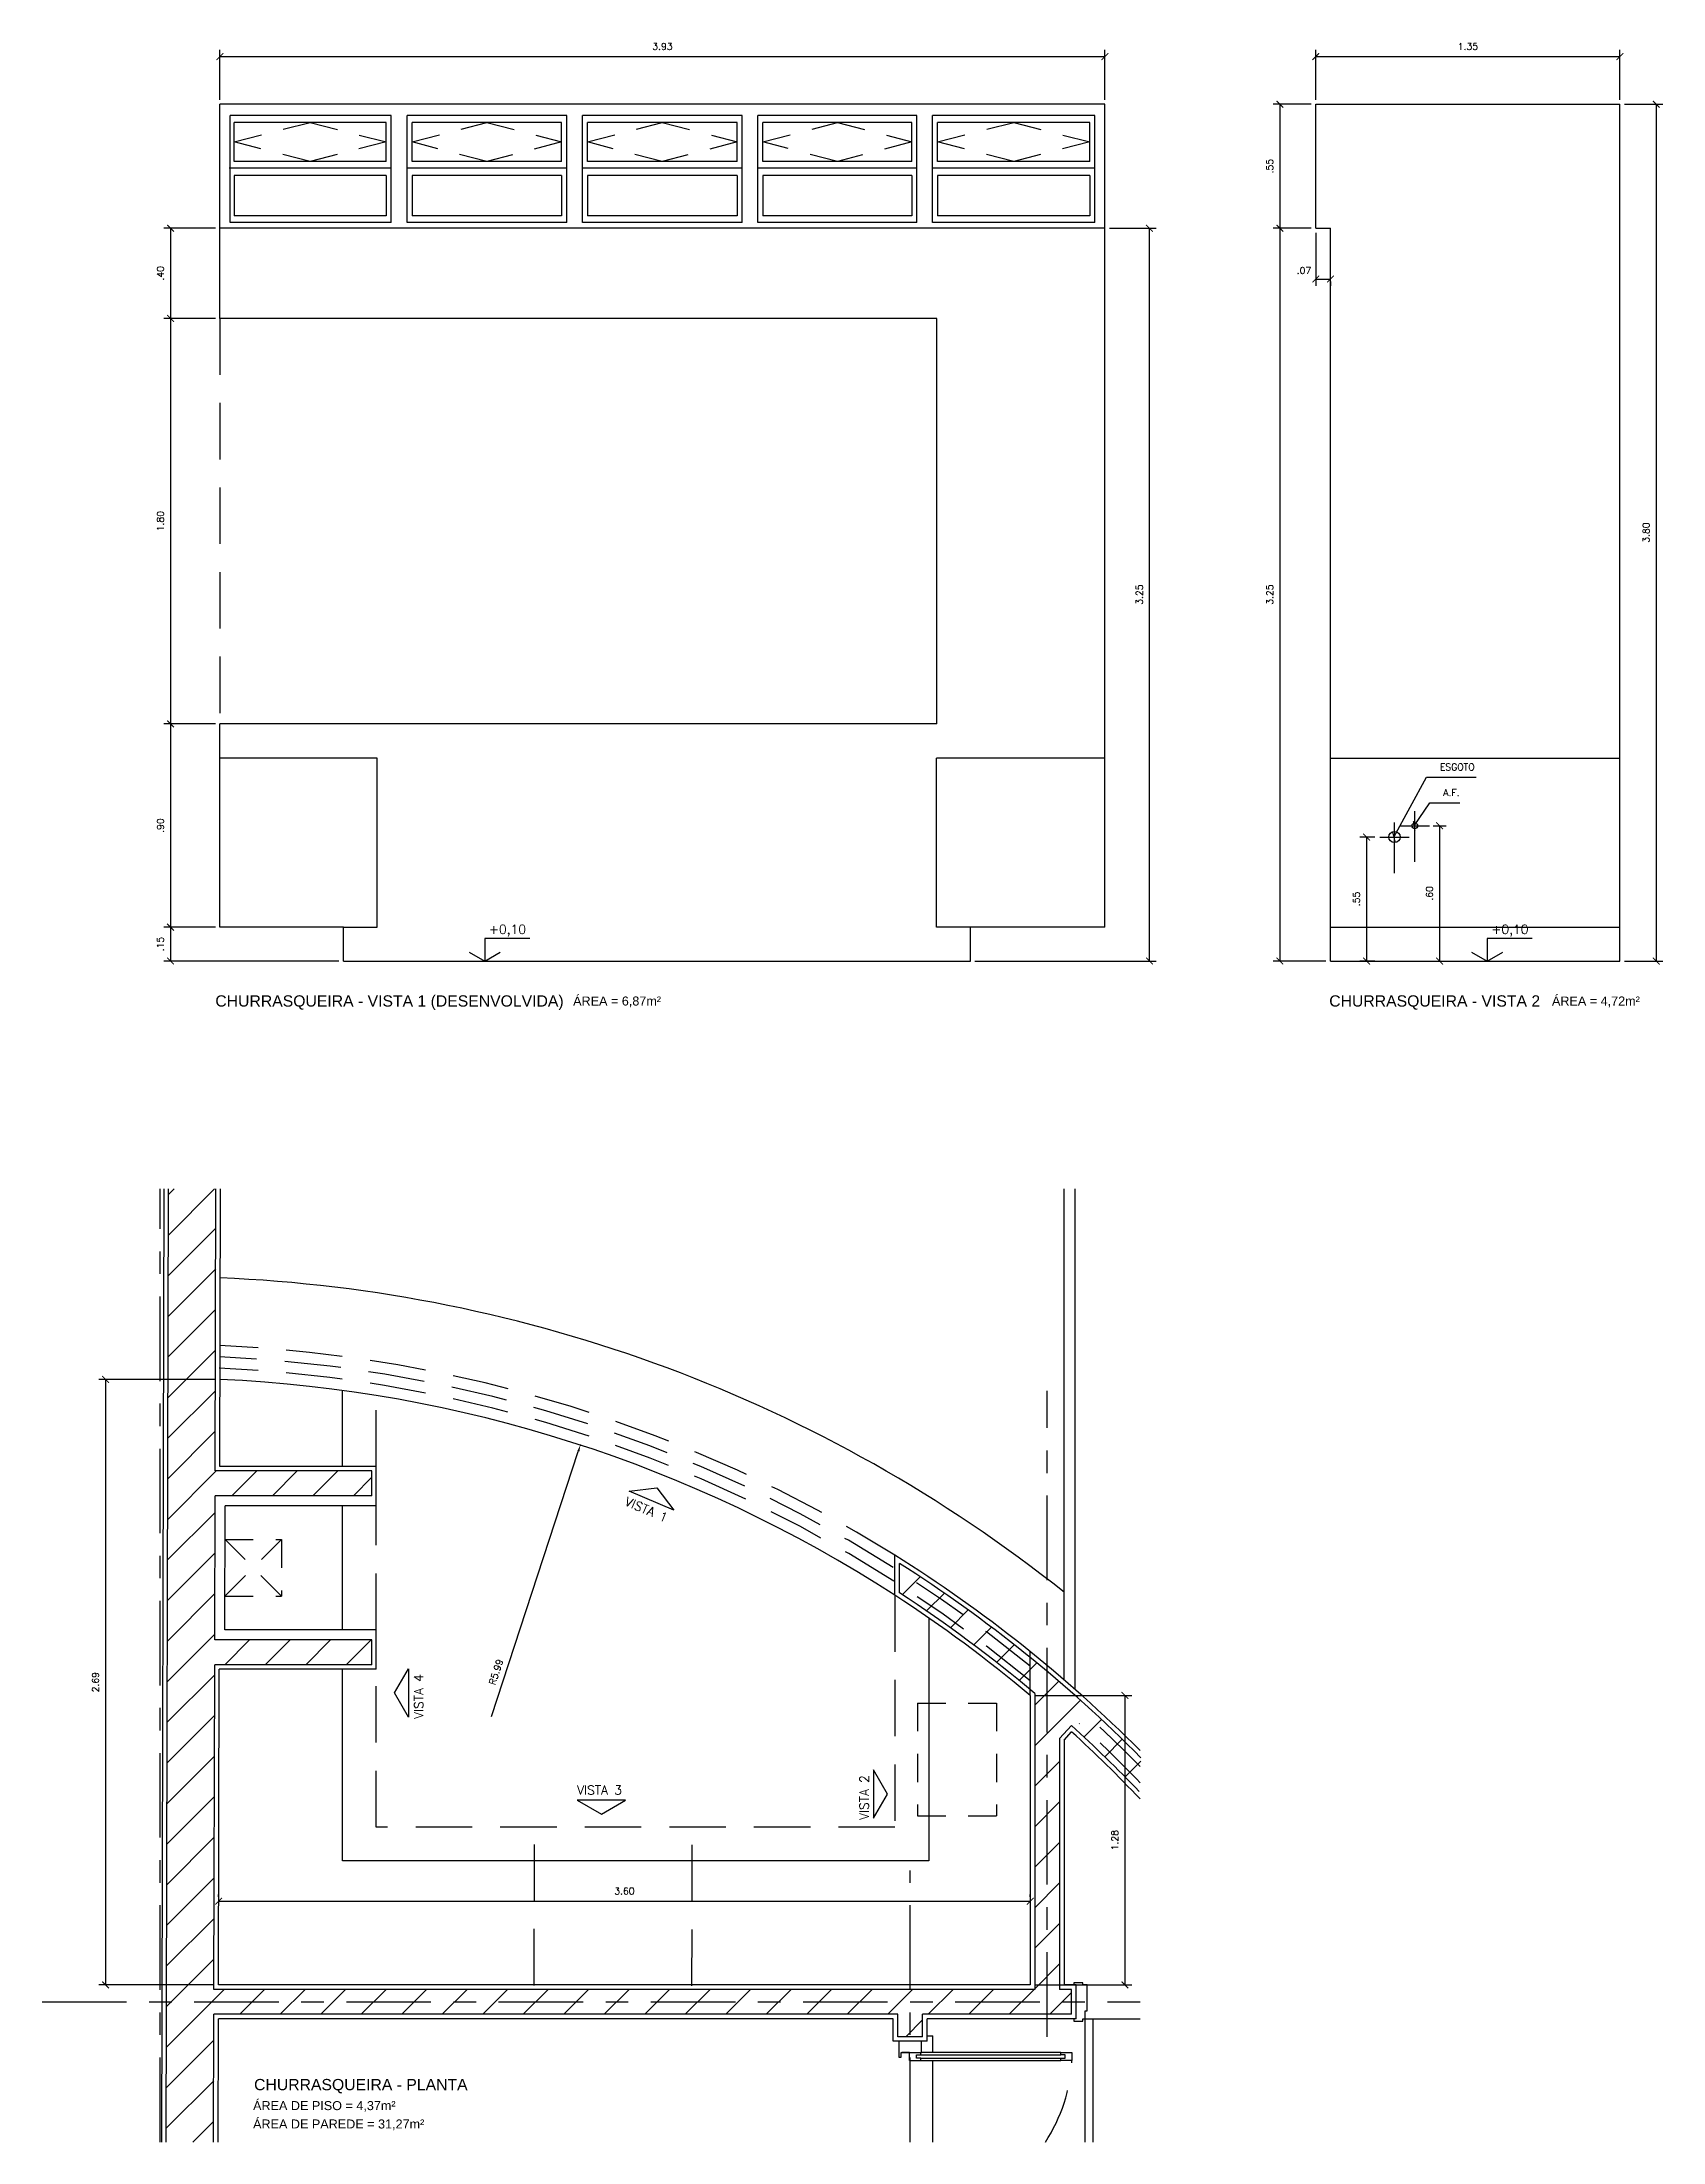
# Model space of a CAD drawing. Header units: millimetres. Extents: x 1 to 250, y 10 to 22.
# Drawn here: x 128.77 to 135.96, y 13.05 to 22.37 of the extents above; entities that cross this region are included whole.
import ezdxf

# ---------------------------------------------------------------- set-up
doc = ezdxf.new("R2010")
doc.units = ezdxf.units.MM
doc.linetypes.add('CENTER', pattern=[0.6, 0.375, -0.075, 0.075, -0.075])
doc.linetypes.add('HIDDEN', pattern=[0.375, 0.25, -0.125])
for name, color, linetype in [('ALV', 5, 'Continuous'), ('CAIX', 2, 'Continuous'), ('COTAS', 1, 'Continuous'), ('EIXOS', 141, 'CENTER'), ('HATCH', 8, 'Continuous'), ('LPROJ', 7, 'HIDDEN'), ('LVISTA01', 8, 'Continuous'), ('LVISTA02', 1, 'Continuous'), ('NOTAS', 2, 'Continuous'), ('PEÇAS', 7, 'Continuous'), ('REVEST', 2, 'Continuous')]:
    doc.layers.add(name, color=color, linetype=linetype)
doc.styles.add('60-20', font='romans.shx', dxfattribs={"height": 0.03})
doc.styles.add('60-50', font='romans.shx', dxfattribs={"height": 0.075})
doc.styles.add('80-20', font='romans.shx', dxfattribs={"height": 0.04})
doc.styles.add('ARIAL', font='arial.ttf', dxfattribs={"height": 0.05})
doc.dimstyles.new('20', dxfattribs={"dimtxt": 0.1, "dimasz": 0.075, "dimexe": 0.075, "dimexo": 0.05, "dimgap": 0.075, "dimtad": 1, "dimzin": 4, "dimdsep": 46, "dimtxsty": '60-50', "dimblk1": 'ARCHTICK', "dimblk2": 'ARCHTICK', "dimsah": 1, "dimcen": 2.5, "dimclrt": 3, "dimadec": 0, "dimazin": 0, "dimtfac": 1, "dimtmove": 2, "dimatfit": 3, "dimldrblk": 'ARCHTICK', "dimfxl": 1, "dimarcsym": 0})

# ---------------------------------------------------------------- blocks, each defined once
blk = doc.blocks.new('_ARCHTICK')
at = {"color": 0, "linetype": 'ByBlock', "const_width": 0.15}
blk.add_lwpolyline([(-0.5, -0.5), (0.5, 0.5)], dxfattribs=at)
blk = doc.blocks.new('*D74')
at = {"color": 0, "linetype": 'ByBlock'}
for p, q in [((129.5566, 22.1109), (129.5566, 22.3322)), ((129.5566, 22.3022), (133.4816, 22.3022)), ((133.4816, 22.1109), (133.4816, 22.3322))]:
    blk.add_line(p, q, dxfattribs=at)
at = {"layer": 'DEFPOINTS', "color": 0, "linetype": 'ByBlock'}
for p in [(133.4816, 22.3022), (129.5566, 22.0909), (133.4816, 22.0909)]:
    blk.add_point(p, dxfattribs=at)
at = {"color": 0, "linetype": 'ByBlock', "xscale": 0.03, "yscale": 0.03, "zscale": 0.03, "rotation": 180}
blk.add_blockref('_ARCHTICK', (129.5566, 22.3022), dxfattribs=at)
at = {"color": 0, "linetype": 'ByBlock', "xscale": 0.03, "yscale": 0.03, "zscale": 0.03}
blk.add_blockref('_ARCHTICK', (133.4816, 22.3022), dxfattribs=at)
at = {"color": 3, "linetype": 'ByBlock', "insert": (131.5191, 22.3472), "char_height": 0.03, "attachment_point": 5, "style": '60-20'}
blk.add_mtext('3.93', dxfattribs=at)
blk = doc.blocks.new('*D75')
at = {"color": 0, "linetype": 'ByBlock'}
for p, q in [((134.4165, 22.1109), (134.4165, 22.3322)), ((134.4165, 22.3022), (135.7655, 22.3022)), ((135.7655, 22.1109), (135.7655, 22.3322))]:
    blk.add_line(p, q, dxfattribs=at)
at = {"layer": 'DEFPOINTS', "color": 0, "linetype": 'ByBlock'}
for p in [(135.7655, 22.3022), (134.4165, 22.0909), (135.7655, 22.0909)]:
    blk.add_point(p, dxfattribs=at)
at = {"color": 0, "linetype": 'ByBlock', "xscale": 0.03, "yscale": 0.03, "zscale": 0.03, "rotation": 180}
blk.add_blockref('_ARCHTICK', (134.4165, 22.3022), dxfattribs=at)
at = {"color": 0, "linetype": 'ByBlock', "xscale": 0.03, "yscale": 0.03, "zscale": 0.03}
blk.add_blockref('_ARCHTICK', (135.7655, 22.3022), dxfattribs=at)
at = {"color": 3, "linetype": 'ByBlock', "insert": (135.091, 22.3472), "char_height": 0.03, "attachment_point": 5, "style": '60-20'}
blk.add_mtext('1.35', dxfattribs=at)
blk = doc.blocks.new('*D113')
at = {"color": 0, "linetype": 'ByBlock'}
for p, q in [((134.4165, 21.5209), (134.4165, 21.2857)), ((134.4165, 21.3157), (134.4816, 21.3157)), ((134.4816, 21.3044), (134.4816, 21.2857))]:
    blk.add_line(p, q, dxfattribs=at)
at = {"layer": 'DEFPOINTS', "color": 0, "linetype": 'ByBlock'}
for p in [(134.4165, 21.5409), (134.4816, 21.3244), (134.4816, 21.3157)]:
    blk.add_point(p, dxfattribs=at)
at = {"color": 0, "linetype": 'ByBlock', "xscale": 0.03, "yscale": 0.03, "zscale": 0.03, "rotation": 180}
blk.add_blockref('_ARCHTICK', (134.4165, 21.3157), dxfattribs=at)
at = {"color": 0, "linetype": 'ByBlock', "xscale": 0.03, "yscale": 0.03, "zscale": 0.03}
blk.add_blockref('_ARCHTICK', (134.4816, 21.3157), dxfattribs=at)
at = {"color": 3, "linetype": 'ByBlock', "insert": (134.3641, 21.3535), "char_height": 0.03, "attachment_point": 5, "style": '60-20'}
blk.add_mtext('.07', dxfattribs=at)
blk = doc.blocks.new('*D137')
at = {"color": 0, "linetype": 'ByBlock'}
for p, q in [((129.551, 14.1411), (129.551, 14.1511)), ((129.551, 14.1211), (133.1501, 14.1211)), ((133.1501, 14.1411), (133.1501, 14.1511))]:
    blk.add_line(p, q, dxfattribs=at)
at = {"layer": 'DEFPOINTS', "color": 0, "linetype": 'ByBlock'}
for p in [(129.551, 14.1211), (133.1501, 14.1211), (133.1501, 14.1211)]:
    blk.add_point(p, dxfattribs=at)
at = {"color": 0, "linetype": 'ByBlock', "xscale": 0.03, "yscale": 0.03, "zscale": 0.03, "rotation": 180}
blk.add_blockref('_ARCHTICK', (129.551, 14.1211), dxfattribs=at)
at = {"color": 0, "linetype": 'ByBlock', "xscale": 0.03, "yscale": 0.03, "zscale": 0.03}
blk.add_blockref('_ARCHTICK', (133.1501, 14.1211), dxfattribs=at)
at = {"color": 3, "linetype": 'ByBlock', "insert": (131.3505, 14.1661), "char_height": 0.03, "attachment_point": 5, "style": '60-20'}
blk.add_mtext('3.60', dxfattribs=at)
blk = doc.blocks.new('*D138')
at = {"color": 0, "linetype": 'ByBlock'}
for p, q in [((129.5366, 16.4351), (129.0197, 16.4351)), ((129.0497, 16.4351), (129.0497, 13.7496)), ((129.5301, 13.7496), (129.0197, 13.7496))]:
    blk.add_line(p, q, dxfattribs=at)
at = {"layer": 'DEFPOINTS', "color": 0, "linetype": 'ByBlock'}
for p in [(129.5566, 16.4351), (129.0497, 13.7496), (129.5501, 13.7496)]:
    blk.add_point(p, dxfattribs=at)
at = {"color": 0, "linetype": 'ByBlock', "xscale": 0.03, "yscale": 0.03, "zscale": 0.03}
for p, rotation in [((129.0497, 16.4351), 90), ((129.0497, 13.7496), 270)]:
    blk.add_blockref('_ARCHTICK', p, dxfattribs=dict(at, rotation=rotation))
at = {"color": 3, "linetype": 'ByBlock', "insert": (129.0047, 15.0924), "char_height": 0.03, "attachment_point": 5, "rotation": 90, "style": '60-20'}
blk.add_mtext('2.69', dxfattribs=at)
blk = doc.blocks.new('*D139')
at = {"color": 0, "linetype": 'ByBlock'}
for p, q in [((133.1701, 15.0335), (133.6001, 15.0335)), ((133.5701, 15.0335), (133.5701, 13.7496)), ((133.1701, 13.7496), (133.6001, 13.7496))]:
    blk.add_line(p, q, dxfattribs=at)
at = {"layer": 'DEFPOINTS', "color": 0, "linetype": 'ByBlock'}
for p in [(133.1501, 15.0335), (133.1501, 13.7496), (133.5701, 13.7496)]:
    blk.add_point(p, dxfattribs=at)
at = {"color": 0, "linetype": 'ByBlock', "xscale": 0.03, "yscale": 0.03, "zscale": 0.03}
for p, rotation in [((133.5701, 15.0335), 90), ((133.5701, 13.7496), 270)]:
    blk.add_blockref('_ARCHTICK', p, dxfattribs=dict(at, rotation=rotation))
at = {"color": 3, "linetype": 'ByBlock', "insert": (133.5251, 14.3916), "char_height": 0.03, "attachment_point": 5, "rotation": 90, "style": '60-20'}
blk.add_mtext('1.28', dxfattribs=at)
blk = doc.blocks.new('*D205')
at = {"color": 0, "linetype": 'ByBlock'}
for p, q in [((129.5366, 21.5409), (129.3077, 21.5409)), ((129.3377, 21.5409), (129.3377, 21.1409)), ((129.5366, 21.1409), (129.3077, 21.1409))]:
    blk.add_line(p, q, dxfattribs=at)
at = {"layer": 'DEFPOINTS', "color": 0, "linetype": 'ByBlock'}
for p in [(129.5566, 21.5409), (129.3377, 21.1409), (129.5566, 21.1409)]:
    blk.add_point(p, dxfattribs=at)
at = {"color": 0, "linetype": 'ByBlock', "xscale": 0.03, "yscale": 0.03, "zscale": 0.03}
for p, rotation in [((129.3377, 21.5409), 90), ((129.3377, 21.1409), 270)]:
    blk.add_blockref('_ARCHTICK', p, dxfattribs=dict(at, rotation=rotation))
at = {"color": 3, "linetype": 'ByBlock', "insert": (129.2927, 21.3409), "char_height": 0.03, "attachment_point": 5, "rotation": 90, "style": '60-20'}
blk.add_mtext('.40', dxfattribs=at)
blk = doc.blocks.new('*D206')
at = {"color": 0, "linetype": 'ByBlock'}
for p, q in [((129.3377, 21.1409), (129.3377, 19.3425)), ((129.5366, 19.3425), (129.3077, 19.3425))]:
    blk.add_line(p, q, dxfattribs=at)
at = {"layer": 'DEFPOINTS', "color": 0, "linetype": 'ByBlock'}
for p in [(129.5566, 21.1409), (129.3377, 19.3425), (129.5566, 19.3425)]:
    blk.add_point(p, dxfattribs=at)
at = {"color": 0, "linetype": 'ByBlock', "xscale": 0.03, "yscale": 0.03, "zscale": 0.03}
for p, rotation in [((129.3377, 21.1409), 90), ((129.3377, 19.3425), 270)]:
    blk.add_blockref('_ARCHTICK', p, dxfattribs=dict(at, rotation=rotation))
at = {"color": 3, "linetype": 'ByBlock', "insert": (129.2927, 20.2417), "char_height": 0.03, "attachment_point": 5, "rotation": 90, "style": '60-20'}
blk.add_mtext('1.80', dxfattribs=at)
blk = doc.blocks.new('*D207')
at = {"color": 0, "linetype": 'ByBlock'}
for p, q in [((129.3377, 19.3425), (129.3377, 18.4409)), ((129.5366, 18.4409), (129.3077, 18.4409))]:
    blk.add_line(p, q, dxfattribs=at)
at = {"layer": 'DEFPOINTS', "color": 0, "linetype": 'ByBlock'}
for p in [(129.5566, 19.3425), (129.3377, 18.4409), (129.5566, 18.4409)]:
    blk.add_point(p, dxfattribs=at)
at = {"color": 0, "linetype": 'ByBlock', "xscale": 0.03, "yscale": 0.03, "zscale": 0.03}
for p, rotation in [((129.3377, 19.3425), 90), ((129.3377, 18.4409), 270)]:
    blk.add_blockref('_ARCHTICK', p, dxfattribs=dict(at, rotation=rotation))
at = {"color": 3, "linetype": 'ByBlock', "insert": (129.2927, 18.8917), "char_height": 0.03, "attachment_point": 5, "rotation": 90, "style": '60-20'}
blk.add_mtext('.90', dxfattribs=at)
blk = doc.blocks.new('*D208')
at = {"color": 0, "linetype": 'ByBlock'}
for p, q in [((129.3377, 18.4409), (129.3377, 18.2909)), ((130.0846, 18.2909), (129.3077, 18.2909))]:
    blk.add_line(p, q, dxfattribs=at)
at = {"layer": 'DEFPOINTS', "color": 0, "linetype": 'ByBlock'}
for p in [(129.5566, 18.4409), (129.3377, 18.2909), (130.1046, 18.2909)]:
    blk.add_point(p, dxfattribs=at)
at = {"color": 0, "linetype": 'ByBlock', "xscale": 0.03, "yscale": 0.03, "zscale": 0.03}
for p, rotation in [((129.3377, 18.4409), 90), ((129.3377, 18.2909), 270)]:
    blk.add_blockref('_ARCHTICK', p, dxfattribs=dict(at, rotation=rotation))
at = {"color": 3, "linetype": 'ByBlock', "insert": (129.2927, 18.3659), "char_height": 0.03, "attachment_point": 5, "rotation": 90, "style": '60-20'}
blk.add_mtext('.15', dxfattribs=at)
blk = doc.blocks.new('*D209')
at = {"color": 0, "linetype": 'ByBlock'}
for p, q in [((133.5016, 21.5409), (133.7088, 21.5409)), ((133.6788, 18.2909), (133.6788, 21.5409)), ((132.9046, 18.2909), (133.7088, 18.2909))]:
    blk.add_line(p, q, dxfattribs=at)
at = {"layer": 'DEFPOINTS', "color": 0, "linetype": 'ByBlock'}
for p in [(133.4816, 21.5409), (133.6788, 21.5409), (132.8846, 18.2909)]:
    blk.add_point(p, dxfattribs=at)
at = {"color": 0, "linetype": 'ByBlock', "xscale": 0.03, "yscale": 0.03, "zscale": 0.03}
for p, rotation in [((133.6788, 21.5409), 90), ((133.6788, 18.2909), 270)]:
    blk.add_blockref('_ARCHTICK', p, dxfattribs=dict(at, rotation=rotation))
at = {"color": 3, "linetype": 'ByBlock', "insert": (133.6338, 19.9159), "char_height": 0.03, "attachment_point": 5, "rotation": 90, "style": '60-20'}
blk.add_mtext('3.25', dxfattribs=at)
blk = doc.blocks.new('*D210')
at = {"color": 0, "linetype": 'ByBlock'}
for p, q in [((134.3965, 22.0909), (134.2272, 22.0909)), ((134.2572, 22.0909), (134.2572, 21.5409)), ((134.3965, 21.5409), (134.2272, 21.5409))]:
    blk.add_line(p, q, dxfattribs=at)
at = {"layer": 'DEFPOINTS', "color": 0, "linetype": 'ByBlock'}
for p in [(134.4165, 22.0909), (134.2572, 21.5409), (134.4165, 21.5409)]:
    blk.add_point(p, dxfattribs=at)
at = {"color": 0, "linetype": 'ByBlock', "xscale": 0.03, "yscale": 0.03, "zscale": 0.03}
for p, rotation in [((134.2572, 22.0909), 90), ((134.2572, 21.5409), 270)]:
    blk.add_blockref('_ARCHTICK', p, dxfattribs=dict(at, rotation=rotation))
at = {"color": 3, "linetype": 'ByBlock', "insert": (134.2122, 21.8159), "char_height": 0.03, "attachment_point": 5, "rotation": 90, "style": '60-20'}
blk.add_mtext('.55', dxfattribs=at)
blk = doc.blocks.new('*D211')
at = {"color": 0, "linetype": 'ByBlock'}
for p, q in [((134.2572, 21.5409), (134.2572, 18.2909)), ((134.4616, 18.2909), (134.2272, 18.2909))]:
    blk.add_line(p, q, dxfattribs=at)
at = {"layer": 'DEFPOINTS', "color": 0, "linetype": 'ByBlock'}
for p in [(134.4165, 21.5409), (134.2572, 18.2909), (134.4816, 18.2909)]:
    blk.add_point(p, dxfattribs=at)
at = {"color": 0, "linetype": 'ByBlock', "xscale": 0.03, "yscale": 0.03, "zscale": 0.03}
for p, rotation in [((134.2572, 21.5409), 90), ((134.2572, 18.2909), 270)]:
    blk.add_blockref('_ARCHTICK', p, dxfattribs=dict(at, rotation=rotation))
at = {"color": 3, "linetype": 'ByBlock', "insert": (134.2122, 19.9159), "char_height": 0.03, "attachment_point": 5, "rotation": 90, "style": '60-20'}
blk.add_mtext('3.25', dxfattribs=at)
blk = doc.blocks.new('*D212')
at = {"color": 0, "linetype": 'ByBlock'}
for p, q in [((135.7855, 22.0909), (135.9562, 22.0909)), ((135.9262, 22.0909), (135.9262, 18.2909)), ((135.7855, 18.2909), (135.9562, 18.2909))]:
    blk.add_line(p, q, dxfattribs=at)
at = {"layer": 'DEFPOINTS', "color": 0, "linetype": 'ByBlock'}
for p in [(135.7655, 22.0909), (135.7655, 18.2909), (135.9262, 18.2909)]:
    blk.add_point(p, dxfattribs=at)
at = {"color": 0, "linetype": 'ByBlock', "xscale": 0.03, "yscale": 0.03, "zscale": 0.03}
for p, rotation in [((135.9262, 22.0909), 90), ((135.9262, 18.2909), 270)]:
    blk.add_blockref('_ARCHTICK', p, dxfattribs=dict(at, rotation=rotation))
at = {"color": 3, "linetype": 'ByBlock', "insert": (135.8812, 20.1909), "char_height": 0.03, "attachment_point": 5, "rotation": 90, "style": '60-20'}
blk.add_mtext('3.80', dxfattribs=at)
blk = doc.blocks.new('*D323')
at = {"color": 0, "linetype": 'ByBlock'}
for p, q in [((188.096, 18.8909), (188.1536, 18.8909)), ((188.1236, 18.8909), (188.1236, 18.2909)), ((188.096, 18.2909), (188.1536, 18.2909))]:
    blk.add_line(p, q, dxfattribs=at)
at = {"layer": 'DEFPOINTS', "color": 0, "linetype": 'ByBlock'}
for p in [(188.076, 18.8909), (188.076, 18.2909), (188.1236, 18.2909)]:
    blk.add_point(p, dxfattribs=at)
at = {"color": 0, "linetype": 'ByBlock', "xscale": 0.03, "yscale": 0.03, "zscale": 0.03}
for p, rotation in [((188.1236, 18.8909), 90), ((188.1236, 18.2909), 270)]:
    blk.add_blockref('_ARCHTICK', p, dxfattribs=dict(at, rotation=rotation))
at = {"color": 3, "linetype": 'ByBlock', "insert": (188.0786, 18.5909), "char_height": 0.03, "attachment_point": 5, "rotation": 90, "style": '60-20'}
blk.add_mtext('.60', dxfattribs=at)
blk = doc.blocks.new('*D324')
at = {"color": 0, "linetype": 'ByBlock'}
for p, q in [((187.836, 18.8409), (187.7699, 18.8409)), ((187.7999, 18.8409), (187.7999, 18.2909)), ((187.836, 18.2909), (187.7699, 18.2909))]:
    blk.add_line(p, q, dxfattribs=at)
at = {"layer": 'DEFPOINTS', "color": 0, "linetype": 'ByBlock'}
for p in [(187.856, 18.8409), (187.7999, 18.2909), (187.856, 18.2909)]:
    blk.add_point(p, dxfattribs=at)
at = {"color": 0, "linetype": 'ByBlock', "xscale": 0.03, "yscale": 0.03, "zscale": 0.03}
for p, rotation in [((187.7999, 18.8409), 90), ((187.7999, 18.2909), 270)]:
    blk.add_blockref('_ARCHTICK', p, dxfattribs=dict(at, rotation=rotation))
at = {"color": 3, "linetype": 'ByBlock', "insert": (187.7549, 18.5659), "char_height": 0.03, "attachment_point": 5, "rotation": 90, "style": '60-20'}
blk.add_mtext('.55', dxfattribs=at)

msp = doc.modelspace()

# ---------------------------------------------------------------- hatches: boundary and pattern name
at = {"layer": 'HATCH'}
h = msp.add_hatch(dxfattribs=at)
h.set_pattern_fill('ANSI31', color=256, scale=0.04, style=0)
h.paths.add_polyline_path([(129.5387, 17.2798), (129.3287, 17.2798), (129.3184, 13.0531), (129.5284, 13.0531), (129.5297, 13.6196), (132.5626, 13.6196), (132.5626, 13.5196), (132.6726, 13.5196), (132.6726, 13.6196), (133.3333, 13.6196), (133.3333, 13.7296), (133.2801, 13.7296), (133.2801, 14.8432), (133.3325, 14.9006, -0.017496), (133.6338, 14.6072), (133.641, 14.7575, 0.056319), (132.5701, 15.6193), (132.5701, 15.4886, -0.031115), (133.1701, 15.0428), (133.1701, 13.7296), (129.53, 13.7296), (129.5335, 15.1696), (130.2301, 15.1696), (130.2301, 15.2796), (129.5338, 15.2796), (129.5354, 15.9196), (130.2301, 15.9196), (130.2301, 16.0296), (129.5356, 16.0296)])

# ---------------------------------------------------------------- linework, layer by layer
at = {"layer": 'ALV'}
for p, q in [((129.3184, 13.0531), (129.3287, 17.2798)), ((129.5356, 16.0296), (129.5387, 17.2798)), ((130.2301, 16.0296), (129.5356, 16.0296)), ((130.2301, 15.9196), (130.2301, 16.0296)), ((129.5338, 15.2796), (129.5354, 15.9196)), ((130.2301, 15.9196), (129.5354, 15.9196)), ((132.5701, 15.4886), (132.5701, 15.6193)), ((130.2301, 15.2796), (129.5338, 15.2796)), ((130.2301, 15.1696), (130.2301, 15.2796)), ((129.53, 13.7296), (129.5335, 15.1696)), ((130.2301, 15.1696), (129.5335, 15.1696)), ((133.1701, 15.0428), (133.1701, 13.7296)), ((133.2801, 14.8432), (133.3325, 14.9006)), ((133.2801, 14.8432), (133.2801, 13.7296)), ((133.1701, 13.7296), (129.53, 13.7296)), ((133.3333, 13.7296), (133.2801, 13.7296)), ((133.3333, 13.6196), (133.3333, 13.7296)), ((129.5284, 13.0531), (129.5297, 13.6196)), ((132.5626, 13.6196), (129.5297, 13.6196)), ((132.5626, 13.5196), (132.5626, 13.6196)), ((132.6726, 13.5196), (132.6726, 13.6196)), ((133.3333, 13.6196), (132.6726, 13.6196)), ((132.6726, 13.5196), (132.5626, 13.5196))]:
    msp.add_line(p, q, dxfattribs=at)
for radius, start, end in [(6.1214, 44.72798, 57.62167), (6.0114, 49.82557, 56.9544), (6.0114, 43.75824, 47.7677)]:
    msp.add_arc((129.292, 10.4496), radius, start, end, dxfattribs=at)
at = {"layer": 'CAIX', "color": 1}
for p, q in [((133.4816, 22.0909), (129.5566, 22.0909)), ((129.5566, 21.5409), (129.5566, 22.0909)), ((133.4816, 21.5409), (133.4816, 22.0909)), ((129.6016, 21.5659), (129.6016, 22.0403)), ((130.3166, 22.0403), (129.6016, 22.0403)), ((130.3166, 21.5659), (130.3166, 22.0403)), ((130.3866, 21.5659), (130.3866, 22.0403)), ((131.0946, 22.0403), (130.3866, 22.0403)), ((131.0946, 21.5659), (131.0946, 22.0403)), ((131.1646, 21.5659), (131.1646, 22.0403)), ((131.8726, 22.0403), (131.1646, 22.0403)), ((131.8726, 21.5659), (131.8726, 22.0403)), ((131.9426, 21.5659), (131.9426, 22.0403)), ((132.6473, 22.0403), (131.9426, 22.0403)), ((132.6473, 21.5659), (132.6473, 22.0403)), ((132.7173, 21.5659), (132.7173, 22.0403)), ((133.4367, 22.0403), (132.7173, 22.0403)), ((133.4367, 21.5659), (133.4367, 22.0403)), ((130.3166, 21.5659), (129.6016, 21.5659)), ((131.0946, 21.5659), (130.3866, 21.5659)), ((131.8726, 21.5659), (131.1646, 21.5659)), ((132.6473, 21.5659), (131.9426, 21.5659)), ((133.4367, 21.5659), (132.7173, 21.5659))]:
    msp.add_line(p, q, dxfattribs=at)
at = {"layer": 'CAIX'}
for p, q in [((132.6151, 13.4496), (132.5801, 13.4496)), ((132.6151, 13.4146), (132.6151, 13.4496)), ((132.6151, 13.4146), (132.6651, 13.4146)), ((132.6451, 13.4246), (132.6451, 13.4396)), ((132.6451, 13.4396), (132.6651, 13.4396)), ((132.6651, 13.4246), (132.6451, 13.4246)), ((132.6651, 13.4396), (132.6651, 13.4496)), ((132.6651, 13.4396), (133.2851, 13.4396)), ((132.6651, 13.4246), (133.2851, 13.4246)), ((132.6651, 13.4146), (132.6651, 13.4246))]:
    msp.add_line(p, q, dxfattribs=at)
at = {"layer": 'CAIX', "linetype": 'HIDDEN'}
for points in [[(133.1501, 15.1635, 0.162079), (129.5548, 16.5353)], [(133.6374, 14.7184, 0.01347), (133.4012, 14.9462)]]:
    msp.add_lwpolyline(points, format="xyb", dxfattribs=at)
at = {"layer": 'CAIX'}
for points in [[(133.3433, 13.5996), (133.3433, 13.5896), (133.3833, 13.5896), (133.3833, 13.5996), (133.3933, 13.5996), (133.3933, 13.6346), (133.4033, 13.6346), (133.4033, 13.7496), (133.3833, 13.7496), (133.3833, 13.7596), (133.3433, 13.7596), (133.3433, 13.7496)], [(133.3933, 13.5996), (133.4283, 13.5996), (133.4283, 13.0531)], [(133.3933, 13.0531), (133.3933, 13.5996)], [(132.5676, 13.4996), (132.5676, 13.4296), (132.5776, 13.4296), (132.5776, 13.4496), (132.6676, 13.4496), (132.6676, 13.4996)]]:
    msp.add_lwpolyline(points, dxfattribs=at)
msp.add_lwpolyline([(133.3051, 13.4396), (133.2851, 13.4396), (133.2851, 13.4496), (133.3351, 13.4496), (133.3351, 13.4146), (133.2851, 13.4146), (133.2851, 13.4246), (133.3051, 13.4246)], close=True, dxfattribs=at)
at = {"layer": 'CAIX', "linetype": 'HIDDEN'}
for start, end in [(50.31229, 87.527), (44.00529, 47.57708)]:
    msp.add_arc((129.292, 10.4496), 6.0414, start, end, dxfattribs=at)
at = {"layer": 'CAIX', "color": 8, "linetype": 'HIDDEN'}
msp.add_arc((132.6151, 13.4496), 0.7209, 326.63268, 357.21698, dxfattribs=at)
at = {"layer": 'COTAS', "linetype": 'ByBlock'}
msp.add_line((130.7614, 14.9406), (131.1458, 16.1154), dxfattribs=at)
msp.add_point((131.1552, 16.1439), dxfattribs=at)
msp.add_solid([(131.1411, 16.117), (131.1506, 16.1139), (131.1552, 16.1439)], dxfattribs=at)
at = {"layer": 'EIXOS'}
for p, q in [((129.292, 13.0531), (129.292, 17.2798)), ((133.2251, 13.5198), (133.2251, 16.3843)), ((132.6176, 13.0531), (132.6176, 14.2566)), ((128.7677, 13.6746), (133.6374, 13.6746))]:
    msp.add_line(p, q, dxfattribs=at)
at = {"layer": 'LPROJ', "ltscale": 0.5}
for p, q in [((129.6195, 21.9235), (129.9566, 22.0103)), ((129.9566, 22.0103), (130.2938, 21.9235)), ((130.4089, 21.9235), (130.7403, 22.0103)), ((130.7403, 22.0103), (131.0718, 21.9235)), ((131.1869, 21.9235), (131.5183, 22.0103)), ((131.5183, 22.0103), (131.8498, 21.9235)), ((131.9649, 21.9235), (132.2947, 22.0103)), ((132.2947, 22.0103), (132.6245, 21.9235)), ((132.7396, 21.9235), (133.0767, 22.0103)), ((133.0767, 22.0103), (133.4139, 21.9235)), ((129.9566, 21.8368), (129.6195, 21.9235)), ((130.2938, 21.9235), (129.9566, 21.8368)), ((130.7403, 21.8368), (130.4089, 21.9235)), ((131.0718, 21.9235), (130.7403, 21.8368)), ((131.5183, 21.8368), (131.1869, 21.9235)), ((131.8498, 21.9235), (131.5183, 21.8368)), ((132.2947, 21.8368), (131.9649, 21.9235)), ((132.6245, 21.9235), (132.2947, 21.8368)), ((133.0767, 21.8368), (132.7396, 21.9235)), ((133.4139, 21.9235), (133.0767, 21.8368)), ((129.8293, 15.7246), (129.5793, 15.4746)), ((129.5793, 15.7246), (129.8293, 15.7246)), ((129.5796, 15.7246), (129.8293, 15.4746)), ((129.8293, 15.7246), (129.8293, 15.4746)), ((129.5793, 15.4746), (129.8293, 15.4746)), ((132.6501, 14.9996), (132.6501, 14.4996)), ((132.6501, 14.9996), (133.0001, 14.9996)), ((133.0001, 14.9996), (133.0001, 14.4996)), ((132.6501, 14.4996), (133.0001, 14.4996))]:
    msp.add_line(p, q, dxfattribs=at)
at = {"layer": 'LPROJ'}
for p, q in [((129.5566, 21.1409), (129.5566, 19.3425)), ((130.2501, 16.0496), (130.2501, 16.3639)), ((130.2501, 15.3246), (130.2501, 15.8746)), ((132.5501, 15.4777), (132.5501, 14.4496)), ((133.1501, 15.0335), (133.1501, 15.2279)), ((130.2501, 14.4496), (130.2501, 15.1496)), ((132.5501, 14.4496), (130.2501, 14.4496)), ((130.9501, 13.7479), (130.9518, 14.4496)), ((131.6501, 13.7462), (131.6518, 14.4496))]:
    msp.add_line(p, q, dxfattribs=at)
msp.add_arc((129.292, 10.4496), 6.1414, 57.96029, 87.527, dxfattribs=at)
at = {"layer": 'LVISTA01'}
for p, q in [((129.6195, 21.8368), (129.6195, 22.0103)), ((130.2938, 22.0103), (129.6195, 22.0103)), ((130.2938, 21.8368), (130.2938, 22.0103)), ((130.4089, 21.8368), (130.4089, 22.0103)), ((131.0718, 22.0103), (130.4089, 22.0103)), ((131.0718, 21.8368), (131.0718, 22.0103)), ((131.1869, 21.8368), (131.1869, 22.0103)), ((131.8498, 22.0103), (131.1869, 22.0103)), ((131.8498, 21.8368), (131.8498, 22.0103)), ((131.9649, 21.8368), (131.9649, 22.0103)), ((132.6245, 22.0103), (131.9649, 22.0103)), ((132.6245, 21.8368), (132.6245, 22.0103)), ((132.7396, 21.8368), (132.7396, 22.0103)), ((133.4139, 22.0103), (132.7396, 22.0103)), ((133.4139, 21.8368), (133.4139, 22.0103)), ((130.3166, 21.8068), (129.5972, 21.8068)), ((130.2938, 21.8368), (129.6195, 21.8368)), ((131.0946, 21.8068), (130.3866, 21.8068)), ((131.0718, 21.8368), (130.4089, 21.8368)), ((131.8726, 21.8068), (131.1646, 21.8068)), ((131.8498, 21.8368), (131.1869, 21.8368)), ((132.6473, 21.8068), (131.9426, 21.8068)), ((132.6245, 21.8368), (131.9649, 21.8368)), ((133.4367, 21.8068), (132.7173, 21.8068)), ((133.4139, 21.8368), (132.7396, 21.8368)), ((130.2938, 21.7743), (129.6195, 21.7743)), ((129.6195, 21.7743), (129.6195, 21.5959)), ((130.2938, 21.7743), (130.2938, 21.5959)), ((131.0718, 21.7743), (130.4089, 21.7743)), ((130.4089, 21.7743), (130.4089, 21.5959)), ((131.0718, 21.7743), (131.0718, 21.5959)), ((131.8498, 21.7743), (131.1869, 21.7743)), ((131.1869, 21.7743), (131.1869, 21.5959)), ((131.8498, 21.7743), (131.8498, 21.5959)), ((132.6245, 21.7743), (131.9649, 21.7743)), ((131.9649, 21.7743), (131.9649, 21.5959)), ((132.6245, 21.7743), (132.6245, 21.5959)), ((133.4139, 21.7743), (132.7396, 21.7743)), ((132.7396, 21.7743), (132.7396, 21.5959)), ((133.4139, 21.7743), (133.4139, 21.5959)), ((130.2938, 21.5959), (129.6195, 21.5959)), ((131.0718, 21.5959), (130.4089, 21.5959)), ((131.8498, 21.5959), (131.1869, 21.5959)), ((132.6245, 21.5959), (131.9649, 21.5959)), ((133.4139, 21.5959), (132.7396, 21.5959))]:
    msp.add_line(p, q, dxfattribs=at)
at = {"layer": 'LVISTA02'}
for p, q in [((133.3001, 15.1028), (133.3001, 17.2798)), ((133.3501, 15.0593), (133.3501, 17.2798)), ((130.1001, 16.0496), (130.1001, 16.3863)), ((130.1001, 15.3246), (130.1001, 15.8746)), ((132.7001, 15.3773), (132.7001, 14.2996)), ((130.1001, 14.2996), (130.1001, 15.1496)), ((132.7001, 14.2996), (130.1001, 14.2996)), ((133.4283, 13.5996), (133.6374, 13.5996)), ((132.6926, 13.5246), (132.7176, 13.5246)), ((132.7176, 13.4496), (132.7176, 13.5246)), ((133.2851, 13.4496), (132.6651, 13.4496)), ((132.6651, 13.4146), (133.2851, 13.4146)), ((132.7176, 13.0531), (132.7176, 13.4146))]:
    msp.add_line(p, q, dxfattribs=at)
for radius, start, end in [(6.4414, 51.52058, 87.63571), (5.9914, 57.05808, 87.46855)]:
    msp.add_arc((129.292, 10.4496), radius, start, end, dxfattribs=at)
at = {"layer": 'NOTAS'}
for points in [[(130.9309, 18.3909), (130.7309, 18.3909), (130.7309, 18.2909)], [(135.3766, 18.3909), (135.1766, 18.3909), (135.1766, 18.2909)]]:
    msp.add_lwpolyline(points, dxfattribs=at)
at = {"layer": 'NOTAS', "color": 3}
for points in [[(130.6616, 18.3309), (130.7309, 18.2909), (130.8001, 18.3309)], [(135.1073, 18.3309), (135.1766, 18.2909), (135.2459, 18.3309)]]:
    msp.add_lwpolyline(points, dxfattribs=at)
at = {"layer": 'NOTAS'}
for points in [[(131.3712, 15.9396), (131.4942, 15.9548), (131.5689, 15.8559)], [(130.3936, 14.9373), (130.3316, 15.0446), (130.3936, 15.152)], [(132.4548, 14.4891), (132.5168, 14.5965), (132.4548, 14.7038)], [(131.141, 14.5687), (131.2484, 14.5067), (131.3557, 14.5687)]]:
    msp.add_lwpolyline(points, close=True, dxfattribs=at)
at = {"layer": 'PEÇAS', "color": 8}
for p, q in [((134.8555, 18.7304), (134.8555, 18.9559)), ((134.7005, 18.8409), (134.8306, 18.8409)), ((134.7655, 18.6804), (134.7655, 18.9059)), ((134.7905, 18.8909), (134.9206, 18.8909))]:
    msp.add_line(p, q, dxfattribs=at)
at = {"layer": 'PEÇAS'}
for centre, radius in [((134.7655, 18.8409), 0.025), ((134.8555, 18.8909), 0.0125)]:
    msp.add_circle(centre, radius, dxfattribs=at)
at = {"layer": 'REVEST'}
for p, q in [((134.4165, 21.5409), (134.4165, 22.0909)), ((134.4165, 22.0909), (135.7655, 22.0909)), ((135.7655, 18.2909), (135.7655, 22.0909)), ((129.5566, 21.1409), (129.5566, 21.5409)), ((133.4816, 21.5409), (129.5566, 21.5409)), ((133.4816, 18.4409), (133.4816, 21.5409)), ((134.4165, 21.5409), (134.4816, 21.5409)), ((134.4816, 18.2909), (134.4816, 21.5409)), ((132.7366, 21.1409), (129.5566, 21.1409)), ((132.7366, 19.3425), (132.7366, 21.1409)), ((129.5566, 18.4409), (129.5566, 19.3425)), ((132.7366, 19.3425), (129.5566, 19.3425)), ((130.1046, 18.4409), (129.5566, 18.4409)), ((130.1046, 18.2909), (130.1046, 18.4409)), ((132.8846, 18.2909), (132.8846, 18.4409)), ((133.4816, 18.4409), (132.8846, 18.4409)), ((130.1046, 18.2909), (132.8846, 18.2909)), ((134.4816, 18.2909), (135.7655, 18.2909)), ((129.2984, 13.0531), (129.3087, 17.2798)), ((129.5557, 16.0496), (129.5587, 17.2798)), ((130.2501, 16.0496), (129.5557, 16.0496)), ((130.2501, 15.8746), (130.2501, 16.0496)), ((129.5789, 15.3246), (129.5803, 15.8746)), ((130.2501, 15.8746), (129.5803, 15.8746)), ((132.5501, 15.4777), (132.5501, 15.6555)), ((130.2501, 15.3246), (129.5789, 15.3246)), ((130.2501, 15.1496), (130.2501, 15.3246)), ((129.5501, 13.7496), (129.5535, 15.1496)), ((130.2501, 15.1496), (129.5535, 15.1496)), ((133.1501, 15.0335), (133.1501, 13.7496)), ((133.3001, 14.8355), (133.3338, 14.8724)), ((133.3001, 14.8355), (133.3001, 13.7496)), ((133.1501, 13.7496), (129.5501, 13.7496)), ((133.3533, 13.7496), (133.3001, 13.7496)), ((133.3533, 13.5996), (133.3533, 13.7496)), ((129.5484, 13.0531), (129.5497, 13.5996)), ((132.5426, 13.5996), (129.5497, 13.5996)), ((132.5426, 13.4996), (132.5426, 13.5996)), ((133.3533, 13.5996), (132.6926, 13.5996)), ((132.6926, 13.4996), (132.6926, 13.5996)), ((132.6926, 13.4996), (132.5426, 13.4996))]:
    msp.add_line(p, q, dxfattribs=at)
at = {"layer": 'REVEST', "color": 1}
for p, q in [((130.2546, 19.1909), (129.5566, 19.1909)), ((130.2546, 18.4409), (130.2546, 19.1909)), ((133.4816, 19.1909), (132.7346, 19.1909)), ((132.7346, 18.4409), (132.7346, 19.1909)), ((134.4816, 19.1909), (135.7655, 19.1909)), ((130.1046, 18.4409), (130.2546, 18.4409)), ((132.8846, 18.4409), (132.7346, 18.4409)), ((134.4816, 18.4409), (135.7655, 18.4409))]:
    msp.add_line(p, q, dxfattribs=at)
at = {"layer": 'REVEST'}
msp.add_lwpolyline([(133.1501, 15.0335, 0.031181), (132.5501, 15.4777, 0.031181)], format="xyb", dxfattribs=at)
for radius, start, end in [(6.1414, 44.96296, 57.96029), (5.9914, 43.508, 47.57708)]:
    msp.add_arc((129.292, 10.4496), radius, start, end, dxfattribs=at)

# ---------------------------------------------------------------- texts
at = {"layer": 'COTAS', "color": 3, "char_height": 0.03, "attachment_point": 4, "style": '60-20'}
for s, insert in [('ESGOTO', (134.9667, 19.1516)), ('A.F.', (134.9819, 19.0378))]:
    msp.add_mtext(s, dxfattribs=dict(at, insert=insert))
at = {"layer": 'COTAS', "color": 3, "linetype": 'ByBlock', "insert": (130.7811, 15.1375), "char_height": 0.03, "attachment_point": 5, "rotation": 71.88211, "style": '60-20'}
msp.add_mtext('R5.99', dxfattribs=at)
at = {"layer": 'NOTAS', "color": 3, "style": '80-20'}
for s, p in [('+0,10', (130.7495, 18.4117)), ('+0,10', (135.1952, 18.4117)), ('VISTA 3', (131.1407, 14.5939))]:
    msp.add_text(s, height=0.04, dxfattribs=at).set_placement(p)
at = {"layer": 'NOTAS', "style": 'ARIAL'}
for s, height, p in [('CHURRASQUEIRA - VISTA 1 (DESENVOLVIDA)', 0.05, (129.5364, 18.0888)), ('ÁREA = 6,87m²', 0.04, (131.1231, 18.0935)), ('CHURRASQUEIRA - VISTA 2', 0.05, (134.4761, 18.0888)), ('ÁREA = 4,72m²', 0.04, (135.4638, 18.0935)), ('CHURRASQUEIRA - PLANTA', 0.05, (129.7082, 13.2827)), ('ÁREA DE PISO = 4,37m²', 0.04, (129.7037, 13.1945)), ('ÁREA DE PAREDE = 31,27m²', 0.04, (129.7037, 13.113))]:
    msp.add_text(s, height=height, dxfattribs=at).set_placement(p)
at = {"layer": 'NOTAS', "color": 3, "style": '80-20'}
for s, rotation, p in [('VISTA 1', 337.04, (131.3487, 15.8787)), ('VISTA 4', 90, (130.4585, 14.9293)), ('VISTA 2', 90, (132.4337, 14.4812))]:
    msp.add_text(s, height=0.04, rotation=rotation, dxfattribs=at).set_placement(p)

# ---------------------------------------------------------------- dimensions: what is measured, and where the dimension line sits
at = {"layer": 'COTAS'}
for base, p1, p2, picture, middle in [((133.4816276964, 22.3021934479), (129.5566276964, 22.0908657795), (133.4816276964, 22.0908657796), '*D74', (131.5191276964, 22.3471934479)), ((135.7655, 22.3022), (134.4165, 22.0909), (135.7655, 22.0909), '*D75', (135.091, 22.3472)), ((133.1501, 14.1211), (129.551, 14.1211), (133.1501, 14.1211), '*D137', (131.3505, 14.1661))]:
    dim = msp.add_linear_dim(base=base, p1=p1, p2=p2, dimstyle='20', override={"dimtxt": 0.02, "dimasz": 0.03, "dimexe": 0.03, "dimexo": 0.02, "dimgap": 0.03, "dimtxsty": '60-20'}, dxfattribs=at)
    dim.commit()
    dim.dimension.update_dxf_attribs({"geometry": picture, "text_midpoint": middle})
for base, p1, p2, override, picture, middle in [((134.2572, 21.5409), (134.4165, 22.0909), (134.4165, 21.5409), {"dimtxt": 0.02, "dimasz": 0.03, "dimexe": 0.03, "dimexo": 0.02, "dimgap": 0.03, "dimtxsty": '60-20'}, '*D210', (134.2122, 21.8159)), ((135.9262, 18.2909), (135.7655, 22.0909), (135.7655, 18.2909), {"dimtxt": 0.02, "dimasz": 0.03, "dimexe": 0.03, "dimexo": 0.02, "dimgap": 0.03, "dimtxsty": '60-20'}, '*D212', (135.8812, 20.1909)), ((129.3377, 21.1409), (129.5566, 21.5409), (129.5566, 21.1409), {"dimtxt": 0.02, "dimasz": 0.03, "dimexe": 0.03, "dimexo": 0.02, "dimgap": 0.03, "dimtxsty": '60-20'}, '*D205', (129.2927, 21.3409)), ((133.6788, 21.5409), (132.8846, 18.2909), (133.4816, 21.5409), {"dimtxt": 0.02, "dimasz": 0.03, "dimexe": 0.03, "dimexo": 0.02, "dimgap": 0.03, "dimtxsty": '60-20'}, '*D209', (133.6338, 19.9159)), ((134.2572, 18.2909), (134.4165, 21.5409), (134.4816, 18.2909), {"dimtxt": 0.02, "dimasz": 0.03, "dimexe": 0.03, "dimexo": 0.02, "dimgap": 0.03, "dimtxsty": '60-20', "dimse1": 1}, '*D211', (134.2122, 19.9159)), ((129.3377, 19.3425), (129.5566, 21.1409), (129.5566, 19.3425), {"dimtxt": 0.02, "dimasz": 0.03, "dimexe": 0.03, "dimexo": 0.02, "dimgap": 0.03, "dimtxsty": '60-20', "dimse1": 1}, '*D206', (129.2927, 20.2417)), ((129.3377, 18.4409), (129.5566, 19.3425), (129.5566, 18.4409), {"dimtxt": 0.02, "dimasz": 0.03, "dimexe": 0.03, "dimexo": 0.02, "dimgap": 0.03, "dimtxsty": '60-20', "dimse1": 1}, '*D207', (129.2927, 18.8917)), ((129.3377, 18.2909), (129.5566, 18.4409), (130.1046, 18.2909), {"dimtxt": 0.02, "dimasz": 0.03, "dimexe": 0.03, "dimexo": 0.02, "dimgap": 0.03, "dimtxsty": '60-20', "dimse1": 1}, '*D208', (129.2927, 18.3659)), ((129.0497, 13.7496), (129.5566, 16.4351), (129.5501, 13.7496), {"dimtxt": 0.02, "dimasz": 0.03, "dimexe": 0.03, "dimexo": 0.02, "dimgap": 0.03, "dimtxsty": '60-20'}, '*D138', (129.0047, 15.0924)), ((133.5701, 13.7496), (133.1501, 15.0335), (133.1501, 13.7496), {"dimtxt": 0.02, "dimasz": 0.03, "dimexe": 0.03, "dimexo": 0.02, "dimgap": 0.03, "dimtxsty": '60-20'}, '*D139', (133.5251, 14.3916))]:
    dim = msp.add_linear_dim(base=base, p1=p1, p2=p2, angle=90, dimstyle='20', override=override, dxfattribs=at)
    dim.commit()
    dim.dimension.update_dxf_attribs({"geometry": picture, "text_midpoint": middle})
dim = msp.add_linear_dim(base=(134.4816, 21.3157), p1=(134.4165, 21.5409), p2=(134.4816, 21.3244), dimstyle='20', override={"dimtxt": 0.02, "dimasz": 0.03, "dimexe": 0.03, "dimexo": 0.02, "dimgap": 0.03, "dimtxsty": '60-20'}, dxfattribs=at)
dim.commit()
dim.dimension.update_dxf_attribs({"geometry": '*D113', "text_midpoint": (134.3641, 21.3535), "dimtype": 160})
for base, p1, p2, picture, middle in [((134.9654, 18.2909), (134.9178, 18.8909), (134.9178, 18.2909), '*D323', (134.9204, 18.5909)), ((134.6417, 18.2909), (134.6977, 18.8409), (134.6977, 18.2909), '*D324', (134.5967, 18.5659))]:
    dim = msp.add_linear_dim(base=base, p1=p1, p2=p2, angle=90, dimstyle='20', override={"dimtxt": 0.02, "dimasz": 0.03, "dimexe": 0.03, "dimexo": 0.02, "dimgap": 0.03, "dimtxsty": '60-20'}, dxfattribs=at)
    dim.commit()
    dim.dimension.update_dxf_attribs({"geometry": picture, "text_midpoint": middle, "insert": (-53.1583, 0)})

# ---------------------------------------------------------------- leaders
at = {"layer": 'COTAS', "annotation_type": 0, "has_hookline": 1, "hookline_direction": 0}
for points, text_width in [([(134.7628, 18.8409), (134.9067, 19.1066), (134.9367, 19.1066)], 0.1614), ([(134.8528, 18.8909), (134.9219, 18.9928), (134.9519, 18.9928)], 0.0729)]:
    msp.add_leader(points, dimstyle='20', override={"dimtxt": 0.02, "dimasz": 0.03, "dimexe": 0.03, "dimexo": 0.02, "dimgap": 0.03, "dimtxsty": '60-20'}, dxfattribs=dict(at, text_width=text_width))

doc.saveas('drawing.dxf')
